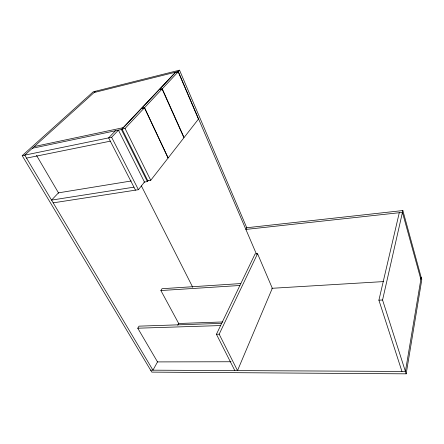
<?xml version="1.0" encoding="UTF-8"?>
<svg xmlns="http://www.w3.org/2000/svg" width="444" height="444" viewBox="0 0 444 444"><rect width="100%" height="100%" fill="white"/><g stroke="black" fill="none" stroke-linecap="round" stroke-linejoin="round"><path stroke-width="0.67" d="M246.875 228.022L179.531 70.163L93.234 91.808L22.2 155.655L151.798 372.116L406.171 373.837L421.8 279.653L402.863 210.55L246.759 227.744L245.887 229.426L402.447 212.376L420.857 279.343M421.184 277.4L405.411 371.456L150.633 370.163M406.171 373.837L382.567 300L402.863 210.55M401.953 371.439L378.899 300.172L399.278 212.72M257.559 253.702L272.316 288.273L237.512 370.607L219.169 334.193L257.559 253.702L255.095 253.924L216.428 334.26L234.832 370.59M157.642 361.671L152.952 370.179L24.747 155.134L95.565 91.225M177.739 325.23L178.749 323.41M230.991 361.749L157.515 361.91L137.773 328.21L139.033 326.151L221.673 323.365M222.921 321.95L178.699 323.493L160.889 290.537L162.005 288.722L240.831 283.561M150.738 180.297L168.087 158.047L144.455 107.787L141.553 108.441L122.061 129.087L147.808 180.769L150.738 180.297L125.058 128.455L144.455 107.787M143.973 182.123L147.386 181.579L148.141 180.614M53.197 202.853L138.417 189.699L144.467 182.046L118.415 130.136L111.633 137.274L22.2 155.655M94.106 92.541L178.272 71.501L179.531 70.163M144.539 107.698L162.093 88.989L183.927 137.729L168.159 157.947L144.539 107.698L141.642 108.347L159.285 89.655L162.093 88.989M162.249 88.822L178.205 71.817L198.451 119.097L184.066 137.551L162.249 88.822L159.44 89.494L175.491 72.494L178.205 71.817M32.351 148.268L121.401 129.509L175.558 72.183M115.446 130.764L108.63 137.89L135.487 190.154M34.271 146.542L123.099 127.711M122.061 129.087L125.058 128.455M26.529 158.114L110.312 141.17M131.224 180.98L58.464 192.846L51.56 200.105L133.944 187.152M160.889 290.537L239.904 285.481M271.8 288.306L383.594 281.585M378.899 300.172L382.567 300M137.773 328.21L220.613 325.563M216.428 334.26L219.169 334.193M36.508 155.367L58.68 193.207M111.633 137.274L138.417 189.699M141.397 185.914L192.757 287.324M121.401 129.509L147.386 181.579M178.272 71.501L256.466 254.135"/></g></svg>
